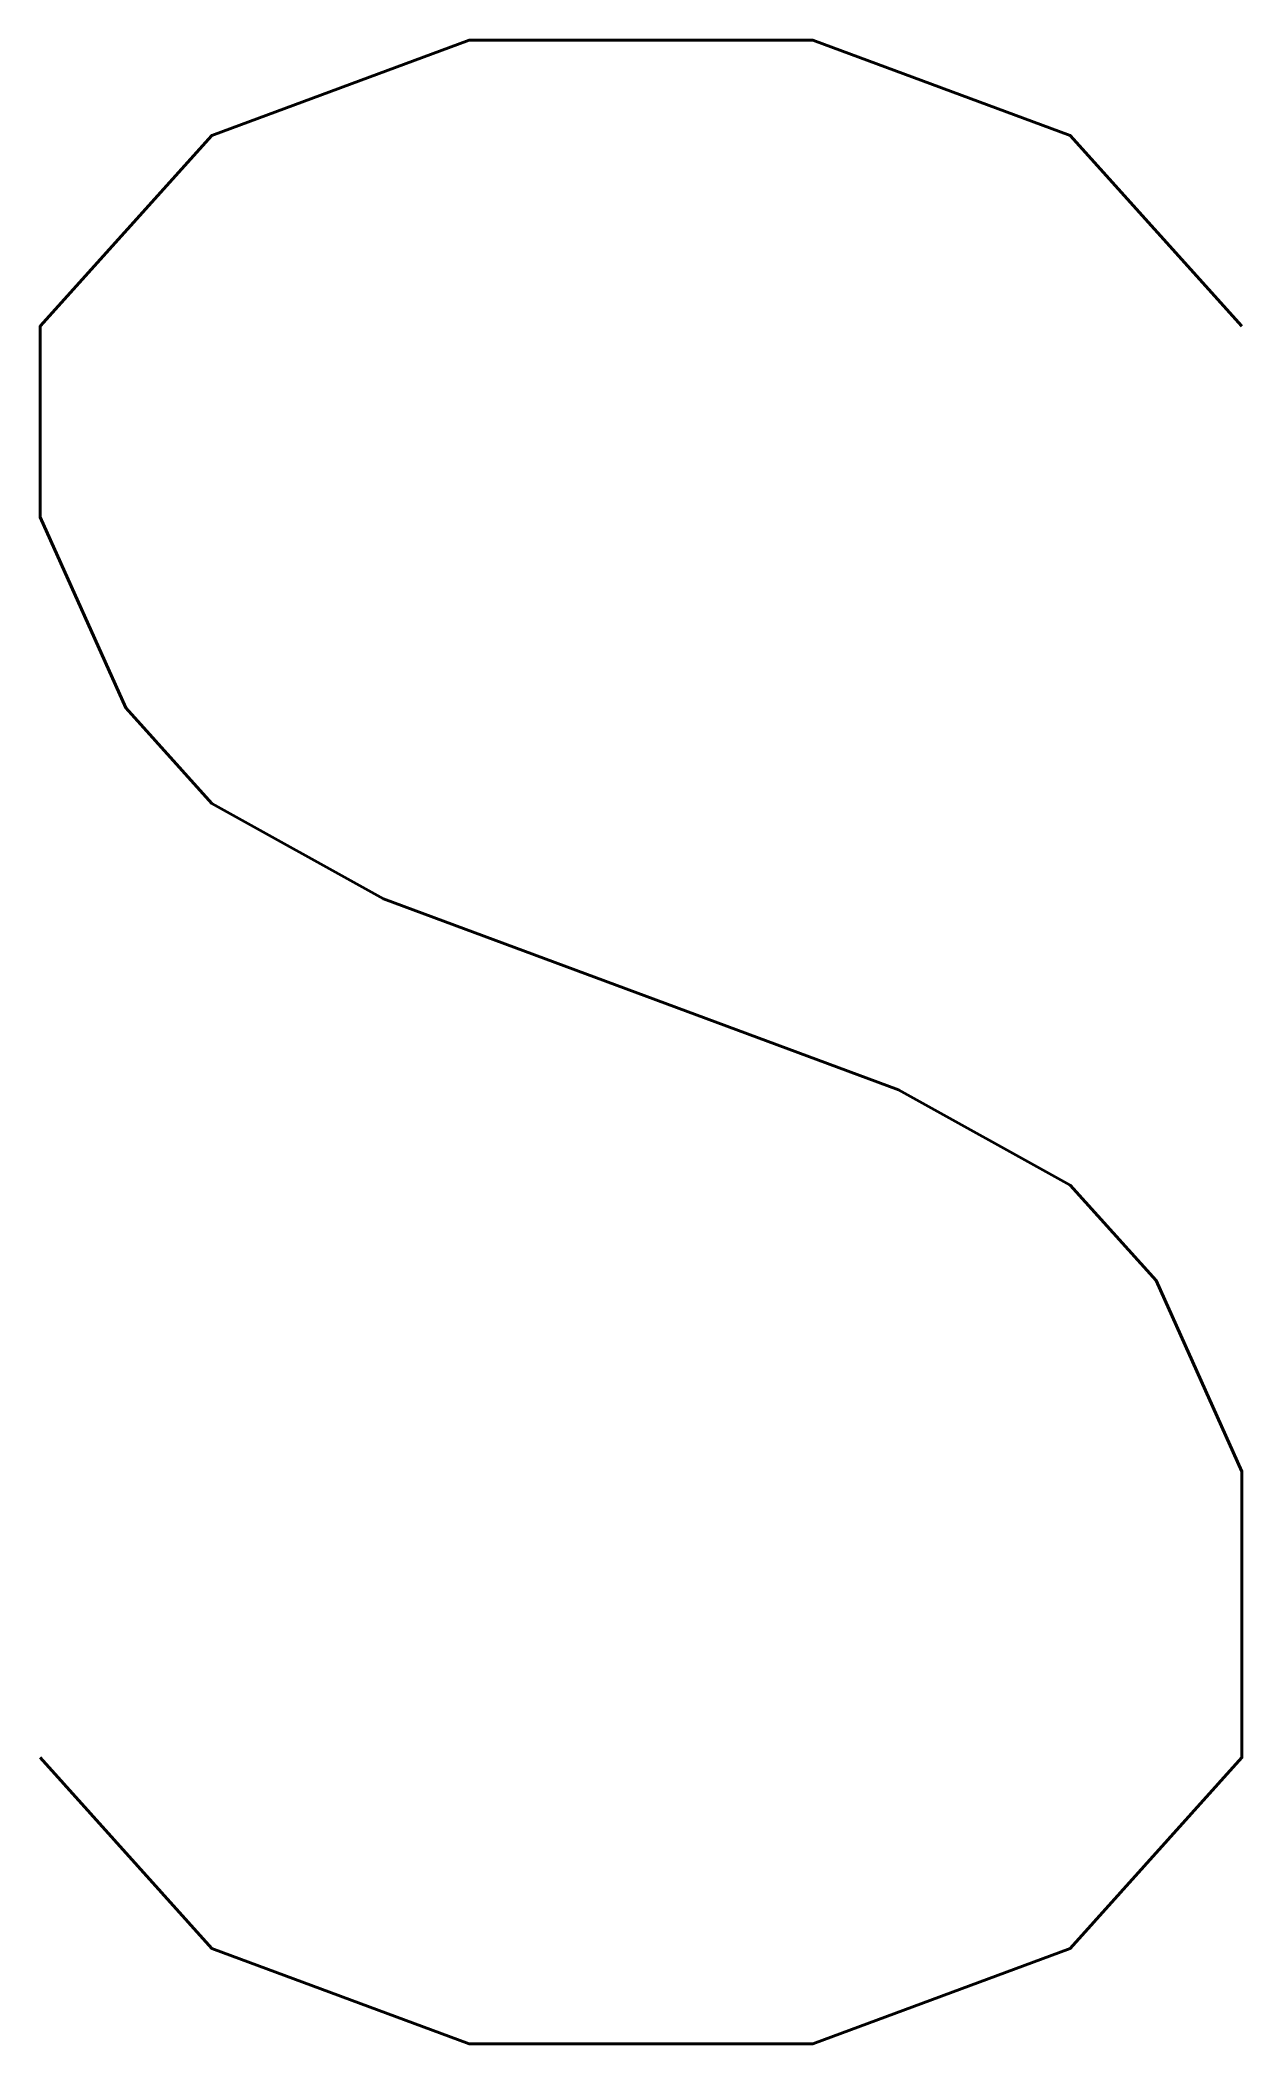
# Model space of a CAD drawing. Header units: millimetres. Extents: x 11972.3 to 11984.3, y 319.6 to 339.6.
import ezdxf
from ezdxf.enums import TextEntityAlignment as Align

# ---------------------------------------------------------------- set-up
doc = ezdxf.new("R2010")
doc.units = ezdxf.units.MM
doc.header["$LTSCALE"] = 0.5
doc.layers.add('ESPEC', color=255, linetype='Continuous', lineweight=20)
doc.styles.add('REGUA80', font='simplex.shx', dxfattribs={"width": 1.4})

msp = doc.modelspace()

# ---------------------------------------------------------------- texts
at = {"layer": 'ESPEC', "style": 'REGUA80'}
msp.add_text('S', height=20, dxfattribs=at).set_placement((11969.687, 329.642), align=Align.MIDDLE_LEFT)

doc.saveas('drawing.dxf')
